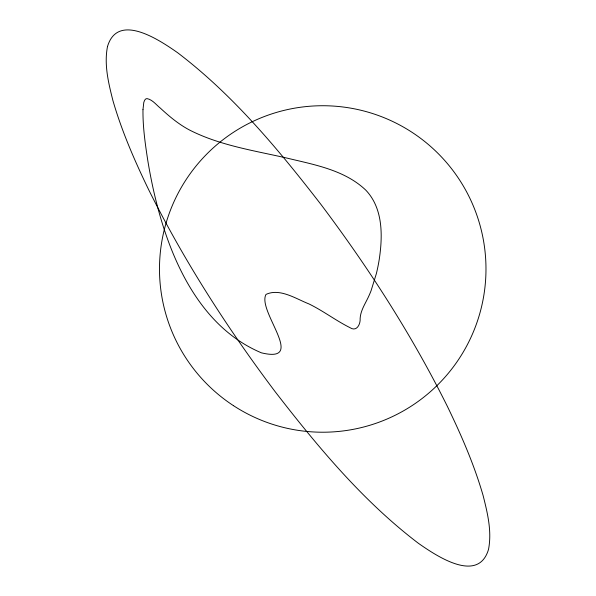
<?xml version="1.0" encoding="UTF-8"?>
<svg xmlns="http://www.w3.org/2000/svg" width="596" height="596" viewBox="0 0 596 596"><rect width="100%" height="100%" fill="white"/><g stroke="black" fill="none" stroke-linecap="round" stroke-linejoin="round"><path stroke-width="0.89" d="M142.98 109.671C142.764 126.59 145.156 143.42 147.719 160.101A535.342 535.342 0 0 0 153.142 188.53C167.245 252.488 196.814 325.617 261.421 352.832C307.551 363.955 256.712 310.814 266.032 294.402C279.911 287.905 296.033 298.872 308.899 303.9C323.121 310.814 335.749 320.529 349.867 327.591C356.684 332.233 360.587 324.224 360.14 318.391C360.61 310.881 364.767 304.459 367.963 297.888A105.038 105.038 0 0 0 371.04 290.803L376.374 273.594A176.9 176.9 0 0 0 379.212 259.61C382.736 236.195 383.273 208.54 365.84 190.191C344.741 170.046 314.643 164.779 287.302 158.171C254.336 150.602 220.058 145.573 189.602 130.062C178.815 124.363 169.383 116.518 160.488 108.256C156.189 104.881 152.554 99.644 146.929 98.578L145.618 99.04L144.582 100.307L143.792 102.452L142.98 109.671M107.481 46.6C103.972 64.681 108.494 83.015 112.905 100.515C121.815 131.336 134.681 160.816 148.635 189.64C184.06 260.832 227.232 327.994 275.002 391.49C317.631 446.568 362.74 500.998 418.481 543.358C435.855 555.465 478.178 584.341 488.519 549.4C492.028 531.319 487.506 512.985 483.095 495.485C474.185 464.664 461.319 435.184 447.365 406.36C411.94 335.168 368.768 268.006 320.998 204.51C278.369 149.432 233.26 95.002 177.519 52.642C160.145 40.535 117.822 11.659 107.481 46.6M233.49 405.667A163.244 163.244 0 0 0 485.733 277.922A163.244 163.244 0 0 0 248.979 123.342A163.244 163.244 0 0 0 233.49 405.667"/></g></svg>
